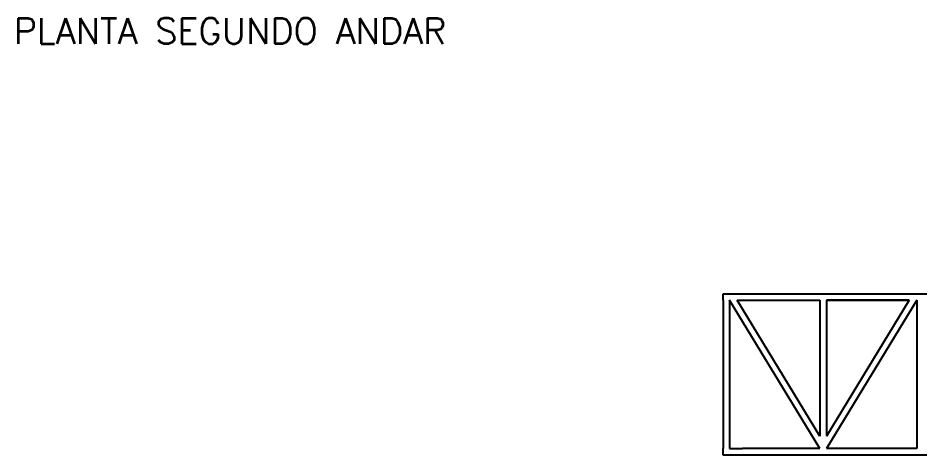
# Model space of a CAD drawing. Header units: millimetres. Extents: x 998 to 1067.2, y 1047.1 to 1079.2.
# Drawn here: x 1034.81 to 1048.79, y 1056.64 to 1063.42 of the extents above; entities that cross this region are included whole.
import ezdxf

# ---------------------------------------------------------------- set-up
doc = ezdxf.new("R2010")
doc.units = ezdxf.units.MM
doc.layers.add('CORTE', color=4, linetype='Continuous')
doc.layers.add('TEXTOS', color=2, linetype='Continuous')
doc.styles.add('1.50', font='simplex.shx', dxfattribs={"height": 0.06})

msp = doc.modelspace()

# ---------------------------------------------------------------- linework, layer by layer
at = {"layer": 'CORTE', "color": 3, "ltscale": 0.05}
for p, q in [((1045.737, 1059.041), (1045.737, 1059.141)), ((1045.737, 1059.141), (1045.935, 1059.141)), ((1045.737, 1059.041), (1045.737, 1056.741)), ((1045.837, 1059.041), (1045.837, 1056.741)), ((1047.237, 1056.741), (1045.837, 1059.041)), ((1045.935, 1059.141), (1052.887, 1059.141)), ((1045.954, 1059.041), (1047.237, 1059.041)), ((1047.237, 1056.934), (1045.954, 1059.041)), ((1047.237, 1059.041), (1047.237, 1056.934)), ((1048.62, 1059.041), (1047.337, 1059.041)), ((1047.337, 1059.041), (1047.337, 1056.934)), ((1048.737, 1059.041), (1047.337, 1056.741)), ((1048.62, 1059.041), (1047.337, 1056.934)), ((1047.337, 1059.041), (1048.62, 1059.041)), ((1048.737, 1059.041), (1048.737, 1056.741)), ((1045.737, 1056.641), (1045.737, 1056.741)), ((1045.935, 1056.641), (1045.737, 1056.641)), ((1045.837, 1056.741), (1046.035, 1056.741)), ((1057.837, 1056.641), (1045.935, 1056.641)), ((1047.237, 1056.741), (1046.035, 1056.741)), ((1048.737, 1056.741), (1047.337, 1056.741))]:
    msp.add_line(p, q, dxfattribs=at)

# ---------------------------------------------------------------- texts
at = {"layer": 'TEXTOS', "ltscale": 0.05, "insert": (1034.744, 1063.418), "char_height": 0.4, "attachment_point": 1, "style": '1.50'}
msp.add_mtext_dynamic_manual_height_columns('PLANTA SEGUNDO ANDAR', width=12.32857, gutter_width=0.3, heights=[0], dxfattribs=at)

doc.saveas('drawing.dxf')
